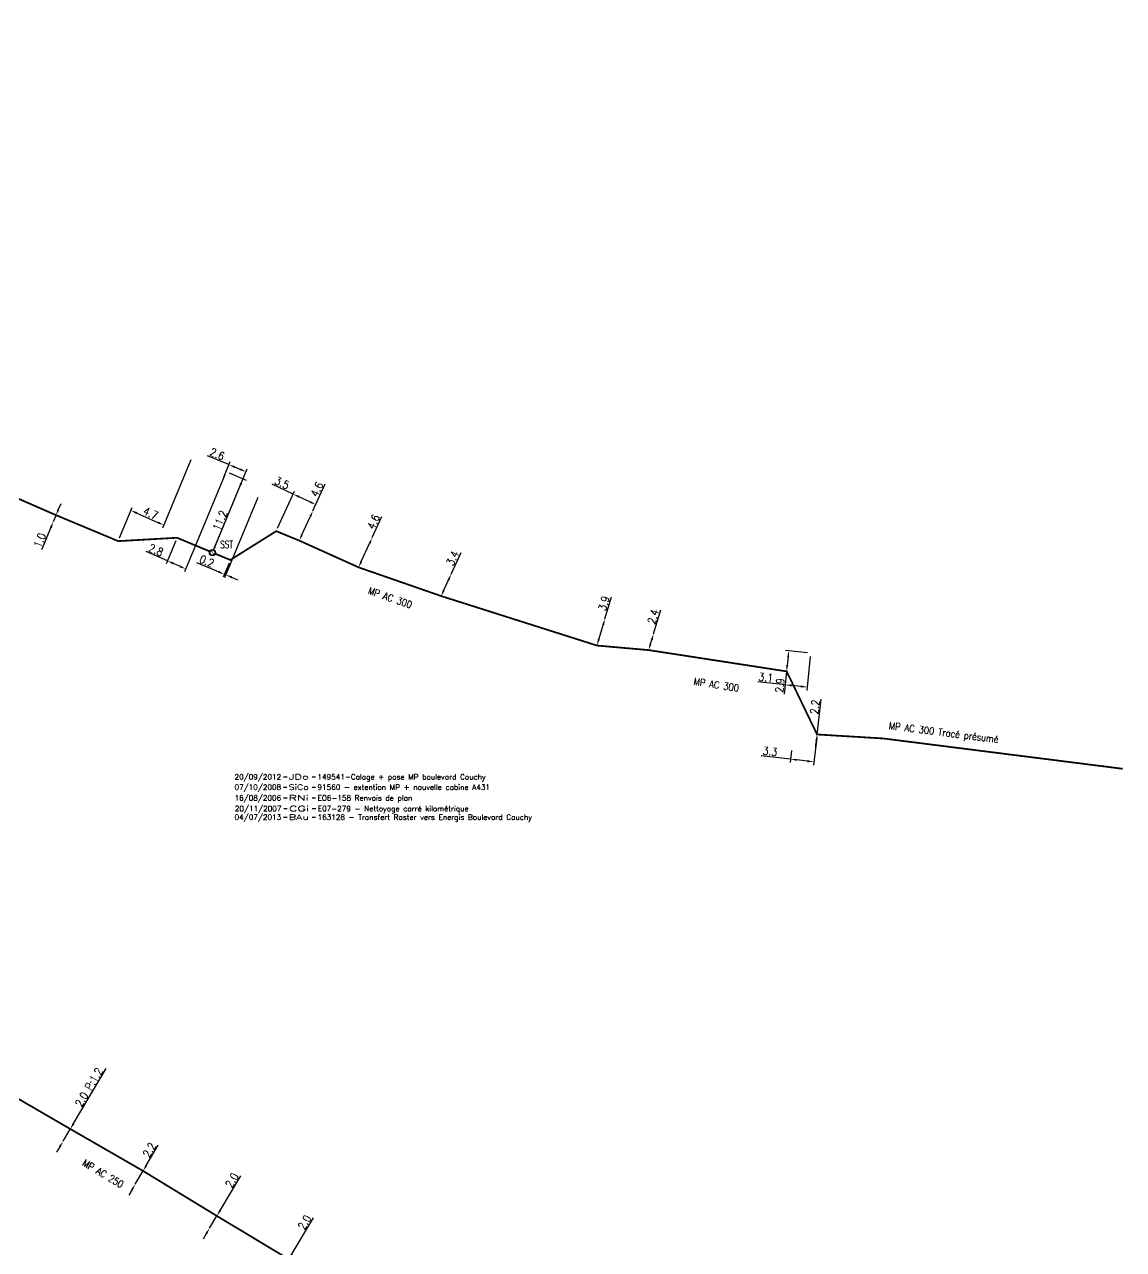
# Model space of a CAD drawing. Header units: millimetres. Extents: x 185000 to 186031, y 127990 to 129000.
# Drawn here: x 185845.6 to 186000.1, y 128672.3 to 128844.5 of the extents above; entities that cross this region are included whole.
import ezdxf
from ezdxf.enums import TextEntityAlignment as Align

# ---------------------------------------------------------------- set-up
doc = ezdxf.new("R2010")
doc.units = ezdxf.units.MM
doc.header["$PDMODE"] = 34
doc.layers.get('0').update_dxf_attribs({"linetype": 'CONTINUOUS'})
doc.layers.get('DEFPOINTS').update_dxf_attribs({"linetype": 'CONTINUOUS'})
for name, color, linetype in [('G_120', 4, 'CONTINUOUS'), ('G_300', 7, 'CONTINUOUS'), ('G_330', 7, 'CONTINUOUS')]:
    doc.layers.add(name, color=color, linetype=linetype)
doc.layers.add('G_910', color=7, linetype='CONTINUOUS', plot=False)
doc.styles.get("Standard").update_dxf_attribs({"font": 'romans.shx', "width": 0.85})
doc.linetypes.add('G_typB_AP', pattern='A,5,-0.3,["o",Standard,S=1.5,R=0,X=0,Y=-0.5],-1.65', length=6.95)
doc.dimstyles.get("Standard").update_dxf_attribs({"dimtxt": 1.5, "dimasz": 1.2, "dimexe": 0.625, "dimexo": 0.625, "dimgap": 0.25, "dimtad": 1, "dimdec": 1, "dimzin": 0, "dimdsep": 46, "dimtxsty": 'Standard', "dimcen": -0.5, "dimadec": 0, "dimazin": 0, "dimtfac": 1, "dimtdec": 1, "dimtmove": 0, "dimatfit": 3, "dimfxl": 0, "dimtolj": 1, "dimtzin": 0, "dimarcsym": 0})

# ---------------------------------------------------------------- blocks, each defined once
blk = doc.blocks.new('GIS_MODF')
at = {"color": 0, "linetype": 'Continuous', "flags": 128}
for points in [[(-2.26, -0.01), (-1.76, -0.01)], [(1.76, -0.01), (2.26, -0.01)]]:
    blk.add_lwpolyline(points, dxfattribs=at)
at = {"color": 0, "linetype": 'Continuous'}
blk.add_attdef('DATE', text='', height=0.75, dxfattribs=at).set_placement((-2.58, -0.39), align=Align.RIGHT)
at = {"color": 0, "linetype": 'Continuous', "width": 3.590909}
blk.add_attdef('USER', text='', height=0.75, dxfattribs=at).set_placement((-1.52, -0.39), (1.31, -0.39), align=Align.FIT)
at = {"color": 0, "linetype": 'Continuous'}
blk.add_attdef('DESC', (2.53, -0.39), '', height=0.75, dxfattribs=at)
blk = doc.blocks.new('*D311')
at = {"layer": 'DEFPOINTS', "color": 0, "linetype": 'Continuous', "transparency": 16777216}
for p in [(185852.01, 128689.24), (185850.99, 128687.51), (185850.99, 128687.51)]:
    blk.add_point(p, dxfattribs=at)
at = {"layer": 'G_120', "color": 0, "linetype": 'Continuous', "lineweight": -2, "transparency": 16777216}
for p, q in [((185852.47, 128690.01), (185857.05, 128697.75)), ((185850.99, 128687.51), (185852.01, 128689.24)), ((185850.53, 128686.74), (185850.07, 128685.97))]:
    blk.add_line(p, q, dxfattribs=at)
at = {"layer": 'G_120', "color": 0, "linetype": 'Continuous', "transparency": 16777216}
for points in [[(185852.34, 128690.09), (185852.6, 128689.93), (185852.01, 128689.24)], [(185850.4, 128686.82), (185850.66, 128686.66), (185850.99, 128687.51)]]:
    blk.add_solid(points, dxfattribs=at)
at = {"layer": 'G_120', "color": 0, "linetype": 'Continuous', "transparency": 16777216, "insert": (185854.62, 128695.11), "char_height": 1.125, "attachment_point": 5, "rotation": 59.3709}
blk.add_mtext('\\A1;2.0 P:1.2', dxfattribs=at)
blk = doc.blocks.new('*D312')
at = {"layer": 'DEFPOINTS', "color": 0, "linetype": 'Continuous', "transparency": 16777216}
for p in [(185862.24, 128683.35), (185861.14, 128681.5), (185861.14, 128681.5)]:
    blk.add_point(p, dxfattribs=at)
at = {"layer": 'G_120', "color": 0, "linetype": 'Continuous', "lineweight": -2, "transparency": 16777216}
for p, q in [((185862.7, 128684.13), (185864.37, 128686.95)), ((185861.14, 128681.5), (185862.24, 128683.35)), ((185860.69, 128680.73), (185860.23, 128679.95))]:
    blk.add_line(p, q, dxfattribs=at)
at = {"layer": 'G_120', "color": 0, "linetype": 'Continuous', "transparency": 16777216}
for points in [[(185862.57, 128684.2), (185862.83, 128684.05), (185862.24, 128683.35)], [(185860.56, 128680.8), (185860.82, 128680.65), (185861.14, 128681.5)]]:
    blk.add_solid(points, dxfattribs=at)
at = {"layer": 'G_120', "color": 0, "linetype": 'Continuous', "transparency": 16777216, "insert": (185863.12, 128686.31), "char_height": 1.125, "attachment_point": 5, "rotation": 59.3709}
blk.add_mtext('\\A1;2.2', dxfattribs=at)
blk = doc.blocks.new('*D313')
at = {"layer": 'DEFPOINTS', "color": 0, "linetype": 'Continuous', "transparency": 16777216}
for p in [(185872.62, 128677.02), (185871.59, 128675.3), (185871.59, 128675.3)]:
    blk.add_point(p, dxfattribs=at)
at = {"layer": 'G_120', "color": 0, "linetype": 'Continuous', "lineweight": -2, "transparency": 16777216}
for p, q in [((185873.08, 128677.79), (185875.98, 128682.68)), ((185871.59, 128675.3), (185872.62, 128677.02)), ((185871.13, 128674.53), (185870.67, 128673.75))]:
    blk.add_line(p, q, dxfattribs=at)
at = {"layer": 'G_120', "color": 0, "linetype": 'Continuous', "transparency": 16777216}
for points in [[(185872.95, 128677.87), (185873.21, 128677.72), (185872.62, 128677.02)], [(185871, 128674.6), (185871.26, 128674.45), (185871.59, 128675.3)]]:
    blk.add_solid(points, dxfattribs=at)
at = {"layer": 'G_120', "color": 0, "linetype": 'Continuous', "transparency": 16777216, "insert": (185874.73, 128682.04), "char_height": 1.125, "attachment_point": 5, "rotation": 59.2505}
blk.add_mtext('\\A1;2.0', dxfattribs=at)
blk = doc.blocks.new('*D314')
at = {"layer": 'DEFPOINTS', "color": 0, "linetype": 'Continuous', "transparency": 16777216}
for p in [(185882.73, 128670.94), (185881.73, 128669.27), (185881.73, 128669.27)]:
    blk.add_point(p, dxfattribs=at)
at = {"layer": 'G_120', "color": 0, "linetype": 'Continuous', "lineweight": -2, "transparency": 16777216}
for p, q in [((185883.19, 128671.72), (185886.2, 128676.77)), ((185881.73, 128669.27), (185882.73, 128670.94)), ((185881.27, 128668.5), (185880.81, 128667.72))]:
    blk.add_line(p, q, dxfattribs=at)
at = {"layer": 'G_120', "color": 0, "linetype": 'Continuous', "transparency": 16777216}
for points in [[(185883.06, 128671.79), (185883.32, 128671.64), (185882.73, 128670.94)], [(185881.15, 128668.57), (185881.4, 128668.42), (185881.73, 128669.27)]]:
    blk.add_solid(points, dxfattribs=at)
at = {"layer": 'G_120', "color": 0, "linetype": 'Continuous', "transparency": 16777216, "insert": (185884.95, 128676.13), "char_height": 1.125, "attachment_point": 5, "rotation": 59.2505}
blk.add_mtext('\\A1;2.0', dxfattribs=at)
blk = doc.blocks.new('*D158')
at = {"layer": 'DEFPOINTS', "color": 0, "linetype": 'Continuous', "transparency": 16777216}
for p in [(185849.62, 128774.61), (185849.62, 128774.61), (185850, 128775.53)]:
    blk.add_point(p, dxfattribs=at)
at = {"layer": 'G_120', "color": 0, "linetype": 'Continuous', "lineweight": -2, "transparency": 16777216}
for p, q in [((185850.35, 128776.36), (185850.7, 128777.19)), ((185850, 128775.53), (185849.62, 128774.61)), ((185849.27, 128773.78), (185847.97, 128770.66))]:
    blk.add_line(p, q, dxfattribs=at)
at = {"layer": 'G_120', "color": 0, "linetype": 'Continuous', "transparency": 16777216}
for points in [[(185850.21, 128776.42), (185850.49, 128776.3), (185850, 128775.53)], [(185849.13, 128773.84), (185849.41, 128773.72), (185849.62, 128774.61)]]:
    blk.add_solid(points, dxfattribs=at)
at = {"layer": 'G_120', "color": 0, "linetype": 'Continuous', "transparency": 16777216, "insert": (185847.71, 128771.99), "char_height": 1.125, "attachment_point": 5, "rotation": 67.3492}
blk.add_mtext('\\A1;1.0', dxfattribs=at)
blk = doc.blocks.new('*D166')
at = {"layer": 'DEFPOINTS', "color": 0, "linetype": 'Continuous', "transparency": 16777216}
for p in [(185874.31, 128782.63), (185873.41, 128780.46), (185872, 128770.27)]:
    blk.add_point(p, dxfattribs=at)
at = {"layer": 'G_300', "color": 0, "linetype": 'Continuous', "lineweight": -2, "transparency": 16777216}
for p, q in [((185874.31, 128782.63), (185871.28, 128783.88)), ((185872.18, 128770.71), (185876.89, 128782.06)), ((185873.59, 128780.89), (185874.49, 128783.06)), ((185875.88, 128781.97), (185875.14, 128782.28))]:
    blk.add_line(p, q, dxfattribs=at)
at = {"layer": 'G_300', "color": 0, "linetype": 'Continuous', "transparency": 16777216}
for points in [[(185875.2, 128782.42), (185875.08, 128782.14), (185874.31, 128782.63)], [(185875.94, 128782.11), (185875.82, 128781.84), (185876.71, 128781.63)]]:
    blk.add_solid(points, dxfattribs=at)
at = {"layer": 'G_300', "color": 0, "linetype": 'Continuous', "transparency": 16777216, "insert": (185872.67, 128784.12), "char_height": 1.125, "attachment_point": 5, "rotation": 337.47}
blk.add_mtext('\\A1;2.6', dxfattribs=at)
blk = doc.blocks.new('*D167')
at = {"layer": 'DEFPOINTS', "color": 0, "linetype": 'Continuous', "transparency": 16777216}
for p in [(185873.9, 128781.64), (185867.02, 128772.35), (185868.23, 128767.97)]:
    blk.add_point(p, dxfattribs=at)
at = {"layer": 'G_120', "color": 0, "linetype": 'Continuous', "lineweight": -2, "transparency": 16777216}
for p, q in [((185873.72, 128781.21), (185868.05, 128767.54)), ((185866.84, 128771.92), (185865.49, 128768.67)), ((185865.67, 128769.1), (185862.67, 128770.43)), ((185867.41, 128768.34), (185866.49, 128768.74))]:
    blk.add_line(p, q, dxfattribs=at)
at = {"layer": 'G_120', "color": 0, "linetype": 'Continuous', "transparency": 16777216}
for points in [[(185866.55, 128768.88), (185866.43, 128768.6), (185865.67, 128769.1)], [(185867.47, 128768.47), (185867.35, 128768.2), (185868.23, 128767.97)]]:
    blk.add_solid(points, dxfattribs=at)
at = {"layer": 'G_120', "color": 0, "linetype": 'Continuous', "transparency": 16777216, "insert": (185864.06, 128770.63), "char_height": 1.125, "attachment_point": 5, "rotation": 336.1385}
blk.add_mtext('\\A1;2.8', dxfattribs=at)
blk = doc.blocks.new('*D168')
at = {"layer": 'DEFPOINTS', "color": 0, "linetype": 'Continuous', "transparency": 16777216}
for p in [(185886.12, 128776.13), (185886.12, 128776.13), (185884.21, 128771.95)]:
    blk.add_point(p, dxfattribs=at)
at = {"layer": 'G_120', "color": 0, "linetype": 'Continuous', "lineweight": -2, "transparency": 16777216}
for p, q in [((185886.12, 128776.13), (185887.87, 128779.93)), ((185884.58, 128772.77), (185885.75, 128775.31))]:
    blk.add_line(p, q, dxfattribs=at)
at = {"layer": 'G_120', "color": 0, "linetype": 'Continuous', "transparency": 16777216}
for points in [[(185885.61, 128775.38), (185885.89, 128775.25), (185886.12, 128776.13)], [(185884.44, 128772.83), (185884.72, 128772.71), (185884.21, 128771.95)]]:
    blk.add_solid(points, dxfattribs=at)
at = {"layer": 'G_120', "color": 0, "linetype": 'Continuous', "transparency": 16777216, "insert": (185886.69, 128779.16), "char_height": 1.125, "attachment_point": 5, "rotation": 65.3454}
blk.add_mtext('\\A1;4.6', dxfattribs=at)
blk = doc.blocks.new('*D169')
at = {"layer": 'DEFPOINTS', "color": 0, "linetype": 'Continuous', "transparency": 16777216}
for p in [(185886.53, 128777.01), (185886.12, 128776.13), (185880.97, 128773.28)]:
    blk.add_point(p, dxfattribs=at)
at = {"layer": 'G_120', "color": 0, "linetype": 'Continuous', "lineweight": -2, "transparency": 16777216}
for p, q in [((185883.36, 128778.49), (185880.39, 128779.88)), ((185881.16, 128773.71), (185883.55, 128778.92)), ((185885.71, 128777.39), (185884.17, 128778.11)), ((185886.32, 128776.56), (185886.72, 128777.44))]:
    blk.add_line(p, q, dxfattribs=at)
at = {"layer": 'G_120', "color": 0, "linetype": 'Continuous', "transparency": 16777216}
for points in [[(185884.24, 128778.25), (185884.11, 128777.98), (185883.36, 128778.49)], [(185885.78, 128777.53), (185885.65, 128777.26), (185886.53, 128777.01)]]:
    blk.add_solid(points, dxfattribs=at)
at = {"layer": 'G_120', "color": 0, "linetype": 'Continuous', "transparency": 16777216, "insert": (185881.78, 128780.06), "char_height": 1.125, "attachment_point": 5, "rotation": 334.9446}
blk.add_mtext('\\A1;3.5', dxfattribs=at)
blk = doc.blocks.new('*D170')
at = {"layer": 'DEFPOINTS', "color": 0, "linetype": 'Continuous', "transparency": 16777216}
for p in [(185878.54, 128778.42), (185874.51, 128769.23), (185873.86, 128767.15)]:
    blk.add_point(p, dxfattribs=at)
at = {"layer": 'G_120', "color": 0, "linetype": 'Continuous', "lineweight": -2, "transparency": 16777216}
for p, q in [((185878.36, 128777.99), (185873.68, 128766.71)), ((185872.85, 128767.57), (185869.82, 128768.82)), ((185874.33, 128768.79), (185873.5, 128766.79)), ((185873.86, 128767.15), (185873.68, 128767.22)), ((185874.7, 128766.8), (185875.53, 128766.46))]:
    blk.add_line(p, q, dxfattribs=at)
at = {"layer": 'G_120', "color": 0, "linetype": 'Continuous', "transparency": 16777216}
for points in [[(185872.91, 128767.71), (185872.79, 128767.43), (185873.68, 128767.22)], [(185874.75, 128766.94), (185874.64, 128766.66), (185873.86, 128767.15)]]:
    blk.add_solid(points, dxfattribs=at)
at = {"layer": 'G_120', "color": 0, "linetype": 'Continuous', "transparency": 16777216, "insert": (185871.21, 128769.06), "char_height": 1.125, "attachment_point": 5, "rotation": 337.47}
blk.add_mtext('\\A1;0.2', dxfattribs=at)
blk = doc.blocks.new('*D171')
at = {"layer": 'DEFPOINTS', "color": 0, "linetype": 'Continuous', "transparency": 16777216}
for p in [(185873.9, 128781.64), (185876.29, 128780.62), (185872, 128770.27)]:
    blk.add_point(p, dxfattribs=at)
at = {"layer": 'G_300', "color": 0, "linetype": 'Continuous', "lineweight": -2, "transparency": 16777216}
for p, q in [((185872.35, 128771.1), (185875.95, 128779.79)), ((185874.33, 128781.46), (185876.72, 128780.43))]:
    blk.add_line(p, q, dxfattribs=at)
at = {"layer": 'G_300', "color": 0, "linetype": 'Continuous', "transparency": 16777216}
for points in [[(185875.81, 128779.84), (185876.09, 128779.73), (185876.29, 128780.62)], [(185872.21, 128771.16), (185872.48, 128771.05), (185872, 128770.27)]]:
    blk.add_solid(points, dxfattribs=at)
at = {"layer": 'G_300', "color": 0, "linetype": 'Continuous', "transparency": 16777216, "insert": (185873.06, 128774.79), "char_height": 1.125, "attachment_point": 5, "rotation": 67.47}
blk.add_mtext('\\A1;11.2', dxfattribs=at)
blk = doc.blocks.new('*D172')
at = {"layer": 'DEFPOINTS', "color": 0, "linetype": 'Continuous', "transparency": 16777216}
for p in [(185894.47, 128772.37), (185894.47, 128772.37), (185892.56, 128768.19)]:
    blk.add_point(p, dxfattribs=at)
at = {"layer": 'G_120', "color": 0, "linetype": 'Continuous', "lineweight": -2, "transparency": 16777216}
for p, q in [((185894.47, 128772.37), (185895.83, 128775.36)), ((185892.93, 128769.01), (185894.09, 128771.56))]:
    blk.add_line(p, q, dxfattribs=at)
at = {"layer": 'G_120', "color": 0, "linetype": 'Continuous', "transparency": 16777216}
for points in [[(185893.96, 128771.62), (185894.23, 128771.49), (185894.47, 128772.37)], [(185892.79, 128769.07), (185893.07, 128768.95), (185892.56, 128768.19)]]:
    blk.add_solid(points, dxfattribs=at)
at = {"layer": 'G_120', "color": 0, "linetype": 'Continuous', "transparency": 16777216, "insert": (185894.65, 128774.59), "char_height": 1.125, "attachment_point": 5, "rotation": 65.4833}
blk.add_mtext('\\A1;4.6', dxfattribs=at)
blk = doc.blocks.new('*D173')
at = {"layer": 'DEFPOINTS', "color": 0, "linetype": 'Continuous', "transparency": 16777216}
for p in [(185905.58, 128767.25), (185905.58, 128767.25), (185904.16, 128764.16)]:
    blk.add_point(p, dxfattribs=at)
at = {"layer": 'G_120', "color": 0, "linetype": 'Continuous', "lineweight": -2, "transparency": 16777216}
for p, q in [((185905.58, 128767.25), (185906.97, 128770.27)), ((185904.54, 128764.98), (185905.2, 128766.43))]:
    blk.add_line(p, q, dxfattribs=at)
at = {"layer": 'G_120', "color": 0, "linetype": 'Continuous', "transparency": 16777216}
for points in [[(185905.07, 128766.49), (185905.34, 128766.37), (185905.58, 128767.25)], [(185904.4, 128765.04), (185904.67, 128764.91), (185904.16, 128764.16)]]:
    blk.add_solid(points, dxfattribs=at)
at = {"layer": 'G_120', "color": 0, "linetype": 'Continuous', "transparency": 16777216, "insert": (185905.78, 128769.48), "char_height": 1.125, "attachment_point": 5, "rotation": 65.268}
blk.add_mtext('\\A1;3.4', dxfattribs=at)
blk = doc.blocks.new('*D174')
at = {"layer": 'DEFPOINTS', "color": 0, "linetype": 'Continuous', "transparency": 16777216}
for p in [(185927.19, 128760.94), (185927.19, 128760.94), (185926.08, 128757.2)]:
    blk.add_point(p, dxfattribs=at)
at = {"layer": 'G_120', "color": 0, "linetype": 'Continuous', "lineweight": -2, "transparency": 16777216}
for p, q in [((185927.19, 128760.94), (185928.11, 128764.04)), ((185926.34, 128758.06), (185926.93, 128760.07))]:
    blk.add_line(p, q, dxfattribs=at)
at = {"layer": 'G_120', "color": 0, "linetype": 'Continuous', "transparency": 16777216}
for points in [[(185926.79, 128760.12), (185927.08, 128760.03), (185927.19, 128760.94)], [(185926.19, 128758.1), (185926.48, 128758.02), (185926.08, 128757.2)]]:
    blk.add_solid(points, dxfattribs=at)
at = {"layer": 'G_120', "color": 0, "linetype": 'Continuous', "transparency": 16777216, "insert": (185927.06, 128763.13), "char_height": 1.125, "attachment_point": 5, "rotation": 73.5018}
blk.add_mtext('\\A1;3.9', dxfattribs=at)
blk = doc.blocks.new('*D175')
at = {"layer": 'DEFPOINTS', "color": 0, "linetype": 'Continuous', "transparency": 16777216}
for p in [(185934.04, 128758.86), (185934.04, 128758.86), (185933.35, 128756.56)]:
    blk.add_point(p, dxfattribs=at)
at = {"layer": 'G_120', "color": 0, "linetype": 'Continuous', "lineweight": -2, "transparency": 16777216}
for p, q in [((185934.04, 128758.86), (185935.05, 128762.2)), ((185933.61, 128757.43), (185933.78, 128758))]:
    blk.add_line(p, q, dxfattribs=at)
at = {"layer": 'G_120', "color": 0, "linetype": 'Continuous', "transparency": 16777216}
for points in [[(185933.46, 128757.47), (185933.75, 128757.38), (185933.35, 128756.56)], [(185933.64, 128758.04), (185933.92, 128757.96), (185934.04, 128758.86)]]:
    blk.add_solid(points, dxfattribs=at)
at = {"layer": 'G_120', "color": 0, "linetype": 'Continuous', "transparency": 16777216, "insert": (185933.98, 128761.25), "char_height": 1.125, "attachment_point": 5, "rotation": 73.1463}
blk.add_mtext('\\A1;2.4', dxfattribs=at)
blk = doc.blocks.new('*D176')
at = {"layer": 'DEFPOINTS', "color": 0, "linetype": 'Continuous', "transparency": 16777216}
for p in [(185956.13, 128756.13), (185952.75, 128753.57), (185955.64, 128751.36)]:
    blk.add_point(p, dxfattribs=at)
at = {"layer": 'G_120', "color": 0, "linetype": 'Continuous', "lineweight": -2, "transparency": 16777216}
for p, q in [((185956.08, 128755.66), (185955.59, 128750.89)), ((185952.7, 128753.1), (185952.5, 128751.22)), ((185952.55, 128751.68), (185948.69, 128752.08)), ((185954.74, 128751.45), (185953.45, 128751.59))]:
    blk.add_line(p, q, dxfattribs=at)
at = {"layer": 'G_120', "color": 0, "linetype": 'Continuous', "transparency": 16777216}
for points in [[(185953.46, 128751.74), (185953.43, 128751.44), (185952.55, 128751.68)], [(185954.76, 128751.6), (185954.72, 128751.3), (185955.64, 128751.36)]]:
    blk.add_solid(points, dxfattribs=at)
at = {"layer": 'G_120', "color": 0, "linetype": 'Continuous', "transparency": 16777216, "insert": (185949.82, 128752.72), "char_height": 1.125, "attachment_point": 5, "rotation": 354.06}
blk.add_mtext('\\A1;3.1', dxfattribs=at)
blk = doc.blocks.new('*D177')
at = {"layer": 'DEFPOINTS', "color": 0, "linetype": 'Continuous', "transparency": 16777216}
for p in [(185953.05, 128756.45), (185956.13, 128756.13), (185952.75, 128753.57)]:
    blk.add_point(p, dxfattribs=at)
at = {"layer": 'G_120', "color": 0, "linetype": 'Continuous', "lineweight": -2, "transparency": 16777216}
for p, q in [((185955.67, 128756.18), (185952.58, 128756.5)), ((185952.96, 128755.56), (185952.84, 128754.46)), ((185952.75, 128753.57), (185952.41, 128750.35))]:
    blk.add_line(p, q, dxfattribs=at)
at = {"layer": 'G_120', "color": 0, "linetype": 'Continuous', "transparency": 16777216}
for points in [[(185952.81, 128755.57), (185953.1, 128755.54), (185953.05, 128756.45)], [(185952.69, 128754.48), (185952.99, 128754.45), (185952.75, 128753.57)]]:
    blk.add_solid(points, dxfattribs=at)
at = {"layer": 'G_120', "color": 0, "linetype": 'Continuous', "transparency": 16777216, "insert": (185951.79, 128751.59), "char_height": 1.125, "attachment_point": 5, "rotation": 84.06}
blk.add_mtext('\\A1;2.9', dxfattribs=at)
blk = doc.blocks.new('*D178')
at = {"layer": 'DEFPOINTS', "color": 0, "linetype": 'Continuous', "transparency": 16777216}
for p in [(185957.03, 128744.7), (185956.77, 128742.52), (185956.77, 128742.52)]:
    blk.add_point(p, dxfattribs=at)
at = {"layer": 'G_120', "color": 0, "linetype": 'Continuous', "lineweight": -2, "transparency": 16777216}
for p, q in [((185957.03, 128744.7), (185957.62, 128749.65)), ((185956.88, 128743.41), (185956.93, 128743.81))]:
    blk.add_line(p, q, dxfattribs=at)
at = {"layer": 'G_120', "color": 0, "linetype": 'Continuous', "transparency": 16777216}
for points in [[(185956.78, 128743.82), (185957.08, 128743.79), (185957.03, 128744.7)], [(185956.73, 128743.43), (185957.03, 128743.39), (185956.77, 128742.52)]]:
    blk.add_solid(points, dxfattribs=at)
at = {"layer": 'G_120', "color": 0, "linetype": 'Continuous', "transparency": 16777216, "insert": (185956.73, 128748.56), "char_height": 1.125, "attachment_point": 5, "rotation": 83.2601}
blk.add_mtext('\\A1;2.2', dxfattribs=at)
blk = doc.blocks.new('G_330_16')
at = {"linetype": 'Continuous'}
h = blk.add_hatch(color=0, dxfattribs=at)
h.paths.add_polyline_path([(-0.44, 0, 1), (0.44, 0, 1)])
h.paths.add_polyline_path([(0.38, 0, 1), (-0.38, 0, 1)], flags=16)
at = {"color": 0, "linetype": 'Continuous', "const_width": 0.0625, "flags": 128}
blk.add_lwpolyline([(0.3, -0.3), (-0.3, 0.3)], dxfattribs=at)
at = {"color": 0, "linetype": 'Continuous'}
for radius in [0.438, 0.375]:
    blk.add_circle((0, 0), radius, dxfattribs=at)
at = {"color": 0, "linetype": 'Continuous', "width": 0.75}
blk.add_attdef('TPS', text='', height=1, dxfattribs=at).set_placement((0, 2.43), align=Align.MIDDLE)
at = {"color": 0, "linetype": 'Continuous', "width": 0.75, "flags": 3}
for tag, p in [('DEF_LEG', (0, -5)), ('DEF_COUP', (0, -7.5)), ('DEF_TYPE', (0, -10))]:
    blk.add_attdef(tag, text='', height=1.2, dxfattribs=at).set_placement(p, align=Align.MIDDLE)
blk = doc.blocks.new('*D182')
at = {"layer": 'DEFPOINTS', "color": 0, "linetype": 'Continuous', "transparency": 16777216}
for p in [(185869.14, 128783.75), (185865.15, 128774.14), (185858.75, 128771.88)]:
    blk.add_point(p, dxfattribs=at)
at = {"layer": 'G_120', "color": 0, "linetype": 'Continuous', "lineweight": -2, "transparency": 16777216}
for p, q in [((185868.96, 128783.32), (185864.97, 128773.71)), ((185858.93, 128772.32), (185860.71, 128776.62)), ((185861.35, 128775.82), (185864.33, 128774.51))]:
    blk.add_line(p, q, dxfattribs=at)
at = {"layer": 'G_120', "color": 0, "linetype": 'Continuous', "transparency": 16777216}
for points in [[(185861.42, 128775.96), (185861.29, 128775.68), (185860.53, 128776.19)], [(185864.39, 128774.64), (185864.27, 128774.37), (185865.15, 128774.14)]]:
    blk.add_solid(points, dxfattribs=at)
at = {"layer": 'G_120', "color": 0, "linetype": 'Continuous', "transparency": 16777216, "insert": (185863.3, 128775.78), "char_height": 1.125, "attachment_point": 5, "rotation": 336.1385}
blk.add_mtext('\\A1;4.7', dxfattribs=at)
blk = doc.blocks.new('*D606')
at = {"layer": 'DEFPOINTS', "color": 0, "linetype": 'Continuous', "transparency": 16777216}
for p in [(185957.03, 128744.7), (185953.5, 128742.91), (185953.3, 128741.23)]:
    blk.add_point(p, dxfattribs=at)
at = {"layer": 'G_120', "color": 0, "linetype": 'Continuous', "lineweight": -2, "transparency": 16777216}
for p, q in [((185956.98, 128744.24), (185956.52, 128740.38)), ((185953.44, 128742.44), (185953.24, 128740.77)), ((185953.3, 128741.23), (185949.15, 128741.72)), ((185955.68, 128740.95), (185954.19, 128741.13))]:
    blk.add_line(p, q, dxfattribs=at)
at = {"layer": 'G_120', "color": 0, "linetype": 'Continuous', "transparency": 16777216}
for points in [[(185954.21, 128741.27), (185954.17, 128740.98), (185953.3, 128741.23)], [(185955.7, 128741.1), (185955.66, 128740.8), (185956.58, 128740.84)]]:
    blk.add_solid(points, dxfattribs=at)
at = {"layer": 'G_120', "color": 0, "linetype": 'Continuous', "transparency": 16777216, "insert": (185950.42, 128742.33), "char_height": 1.125, "attachment_point": 5, "rotation": 353.2601}
blk.add_mtext('\\A1;3.3', dxfattribs=at)

msp = doc.modelspace()

# ---------------------------------------------------------------- linework, layer by layer
at = {"layer": 'G_120', "linetype": 'G_typB_AP', "ltscale": 0.5, "const_width": 0.25}
for points in [[(185688.34, 128844.37), (185760.01, 128813.64), (185795.65, 128798.83), (185815.93, 128790.42), (185850, 128775.53), (185858.75, 128771.88), (185867.02, 128772.35), (185867.02, 128772.35), (185867.02, 128772.35), (185871.63, 128770.43)], [(185872.36, 128770.12), (185874.51, 128769.23), (185880.97, 128773.28), (185880.97, 128773.28), (185884.21, 128771.95), (185892.56, 128768.19), (185904.16, 128764.16), (185926.08, 128757.2), (185933.35, 128756.56), (185952.75, 128753.57), (185957.03, 128744.7), (185966.33, 128744.14), (186000, 128739.88)]]:
    msp.add_lwpolyline(points, dxfattribs=at)
at = {"layer": 'G_120', "linetype": 'G_typB_AP', "const_width": 0.25}
msp.add_lwpolyline([(185712.69, 128754.63), (185723.9, 128750.31), (185734.74, 128745.49), (185745.81, 128740.72), (185756.18, 128736.34), (185767.24, 128732.08), (185778.43, 128727.38), (185788.96, 128722.51), (185799.77, 128717.58), (185810.54, 128712.28), (185821.21, 128706.72), (185831.61, 128701.15), (185841.92, 128695.1), (185852.01, 128689.24), (185862.24, 128683.35), (185872.62, 128677.02), (185882.73, 128670.94)], dxfattribs=at)

# ---------------------------------------------------------------- block references
at = {"layer": 'G_330', "ltscale": 0.5}
ref = msp.add_blockref('G_330_16', (185872, 128770.27), dxfattribs=at)
ref.add_attrib('TPS', 'SST', dxfattribs={"layer": '0', "color": 0, "linetype": 'Continuous', "height": 1, "width": 0.75}).set_placement((185873.98, 128771.41), align=Align.MIDDLE)
at = {"layer": 'G_910'}
ref = msp.add_blockref('GIS_MODF', (185884.25, 128738.74), dxfattribs=at)
ref.add_attrib('DATE', '20/09/2012', dxfattribs={"layer": '0', "color": 0, "linetype": 'Continuous', "height": 0.75}).set_placement((185881.66, 128738.36), align=Align.RIGHT)
ref.add_attrib('USER', 'JDo', dxfattribs={"layer": '0', "color": 0, "linetype": 'Continuous', "height": 0.75, "width": 1.490566}).set_placement((185882.73, 128738.36), (185885.55, 128738.36), align=Align.FIT)
ref.add_attrib('DESC', '149541-Calage + pose MP boulevard Cauchy', (185886.77, 128738.36), dxfattribs={"layer": '0', "color": 0, "linetype": 'Continuous', "height": 0.75})
ref = msp.add_blockref('GIS_MODF', (185884.24, 128737.29), dxfattribs=at)
ref.add_attrib('DATE', '07/10/2008', dxfattribs={"layer": '0', "color": 0, "linetype": 'Continuous', "height": 0.75}).set_placement((185881.66, 128736.91), align=Align.RIGHT)
ref.add_attrib('USER', 'SiCo', dxfattribs={"layer": '0', "color": 0, "linetype": 'Continuous', "height": 0.75, "width": 1.215385}).set_placement((185882.73, 128736.91), (185885.55, 128736.91), align=Align.FIT)
ref.add_attrib('DESC', '91560 - extention MP + nouvelle cabine A431 ', (185886.77, 128736.91), dxfattribs={"layer": '0', "color": 0, "linetype": 'Continuous', "height": 0.75})
ref = msp.add_blockref('GIS_MODF', (185884.25, 128735.79), dxfattribs=at)
ref.add_attrib('DATE', '16/08/2006', dxfattribs={"layer": '0', "color": 0, "linetype": 'Continuous', "height": 0.75}).set_placement((185881.66, 128735.4), align=Align.RIGHT)
ref.add_attrib('USER', 'RNi', dxfattribs={"layer": '0', "color": 0, "linetype": 'Continuous', "height": 0.75, "width": 1.645833}).set_placement((185882.73, 128735.4), (185885.55, 128735.4), align=Align.FIT)
ref.add_attrib('DESC', 'EO6-158 Renvois de plan', (185886.77, 128735.4), dxfattribs={"layer": '0', "color": 0, "linetype": 'Continuous', "height": 0.75})
ref = msp.add_blockref('GIS_MODF', (185884.25, 128733.08), dxfattribs=at)
ref.add_attrib('DATE', '04/07/2013', dxfattribs={"layer": '0', "color": 0, "linetype": 'Continuous', "height": 0.75}).set_placement((185881.67, 128732.69), align=Align.RIGHT)
ref.add_attrib('USER', 'BAu', dxfattribs={"layer": '0', "color": 0, "linetype": 'Continuous', "height": 0.75, "width": 1.462963}).set_placement((185882.74, 128732.69), (185885.56, 128732.69), align=Align.FIT)
ref.add_attrib('DESC', '163128 - Transfert Raster vers Energis Boulevard Cauchy', (185886.78, 128732.69), dxfattribs={"layer": '0', "color": 0, "linetype": 'Continuous', "height": 0.75})
ref = msp.add_blockref('GIS_MODF', (185884.28, 128734.29), dxfattribs=at)
ref.add_attrib('DATE', '20/11/2007', dxfattribs={"layer": '0', "color": 0, "linetype": 'Continuous', "height": 0.75}).set_placement((185881.7, 128733.9), align=Align.RIGHT)
ref.add_attrib('USER', 'CGi', dxfattribs={"layer": '0', "color": 0, "linetype": 'Continuous', "height": 0.75, "width": 1.680851}).set_placement((185882.77, 128733.9), (185885.59, 128733.9), align=Align.FIT)
ref.add_attrib('DESC', 'E07-279 - Nettoyage carré kilométrique', (185886.81, 128733.9), dxfattribs={"layer": '0', "color": 0, "linetype": 'Continuous', "height": 0.75})

# ---------------------------------------------------------------- texts
at = {"layer": 'G_120', "linetype": 'Continuous', "width": 0.85}
for s, rotation, p in [('MP AC 300', 340.8513, (185896.99, 128763.92)), ('MP AC 300', 351.2195, (185942.86, 128751.69)), ('MP AC 300 Tracé présumé', 352.7948, (185974.82, 128744.81)), ('MP AC 250', 329.3086, (185856.62, 128682.97))]:
    msp.add_text(s, height=1, rotation=rotation, dxfattribs=at).set_placement(p, align=Align.MIDDLE)

# ---------------------------------------------------------------- dimensions: what is measured, and where the dimension line sits
at = {"layer": 'G_120', "linetype": 'Continuous'}
for base, p1, p2, angle, override, picture, middle in [((185865.15, 128774.14), (185858.75, 128771.88), (185869.14, 128783.75), 156.1385, {"dimscale": 0.75, "dimatfit": 0}, '*D182', (185863, 128775.09)), ((185886.53, 128777.01), (185880.97, 128773.28), (185886.12, 128776.13), 154.9446, {"dimscale": 0.75}, '*D169', (185881.47, 128779.38)), ((185886.12, 128776.13), (185884.21, 128771.95), (185886.12, 128776.13), 245.3454, {"dimscale": 0.75}, '*D168', (185887.37, 128778.85)), ((185873.86, 128767.15), (185874.51, 128769.23), (185878.54, 128778.42), 157.47, {"dimscale": 0.75, "dimatfit": 0}, '*D170', (185870.92, 128768.37)), ((185849.62, 128774.61), (185850, 128775.53), (185849.62, 128774.61), 67.3492, {"dimscale": 0.75, "dimatfit": 0}, '*D158', (185848.4, 128771.7)), ((185894.47, 128772.37), (185892.56, 128768.19), (185894.47, 128772.37), 245.4833, {"dimscale": 0.75}, '*D172', (185895.33, 128774.28)), ((185905.58, 128767.25), (185904.16, 128764.16), (185905.58, 128767.25), 245.268, {"dimscale": 0.75}, '*D173', (185906.47, 128769.17)), ((185927.19, 128760.94), (185926.08, 128757.2), (185927.19, 128760.94), 253.5018, {"dimscale": 0.75}, '*D174', (185927.78, 128762.92)), ((185934.04, 128758.86), (185933.35, 128756.56), (185934.04, 128758.86), 253.1463, {"dimscale": 0.75}, '*D175', (185934.7, 128761.04)), ((185955.64, 128751.36), (185952.75, 128753.57), (185956.13, 128756.13), 174.06, {"dimscale": 0.75}, '*D176', (185949.74, 128751.97)), ((185953.05, 128756.45), (185952.75, 128753.57), (185956.13, 128756.13), 264.06, {"dimscale": 0.75}, '*D177', (185952.53, 128751.51)), ((185956.77, 128742.52), (185957.03, 128744.7), (185956.77, 128742.52), 83.2601, {"dimscale": 0.75}, '*D178', (185957.48, 128748.47)), ((185953.3, 128741.23), (185957.03, 128744.7), (185953.5, 128742.91), 353.2601, {"dimscale": 0.75}, '*D606', (185950.33, 128741.58)), ((185861.14, 128681.5), (185862.24, 128683.35), (185861.14, 128681.5), 59.3709, {"dimscale": 0.75}, '*D312', (185863.76, 128685.92)), ((185871.59, 128675.3), (185872.62, 128677.02), (185871.59, 128675.3), 59.2505, {"dimscale": 0.75}, '*D313', (185875.38, 128681.66)), ((185881.7347, 128669.2686), (185882.7317, 128670.9445), (185881.7347, 128669.2686), 59.2505, {"dimscale": 0.75}, '*D314', (185885.5915, 128675.7515))]:
    dim = msp.add_linear_dim(base=base, p1=p1, p2=p2, angle=angle, dimstyle='Standard', override=override, dxfattribs=at)
    dim.commit()
    dim.dimension.update_dxf_attribs({"geometry": picture, "text_midpoint": middle, "dimtype": 160})
for base, p1, p2, angle, text, picture, middle in [((185868.23, 128767.97), (185867.02, 128772.35), (185873.9, 128781.64), 156.1385, '2.8', '*D167', (185863.76, 128769.95)), ((185850.99, 128687.51), (185852.01, 128689.24), (185850.99, 128687.51), 59.3709, '<> P:1.2', '*D311', (185855.26, 128694.73))]:
    dim = msp.add_linear_dim(base=base, p1=p1, p2=p2, angle=angle, text=text, dimstyle='Standard', override={"dimscale": 0.75}, dxfattribs=at)
    dim.commit()
    dim.dimension.update_dxf_attribs({"geometry": picture, "text_midpoint": middle, "dimtype": 160})
at = {"layer": 'G_300', "linetype": 'Continuous'}
for base, p2, angle, override, picture, middle in [((185874.31, 128782.63), (185873.41, 128780.46), 337.47, {"dimscale": 0.75}, '*D166', (185872.38, 128783.43)), ((185876.29, 128780.62), (185873.9, 128781.64), 247.47, {"dimscale": 0.75, "dimatfit": 0}, '*D171', (185873.76, 128774.5))]:
    dim = msp.add_linear_dim(base=base, p1=(185872, 128770.27), p2=p2, angle=angle, dimstyle='Standard', override=override, dxfattribs=at)
    dim.commit()
    dim.dimension.update_dxf_attribs({"geometry": picture, "text_midpoint": middle, "dimtype": 160})

doc.saveas('drawing.dxf')
